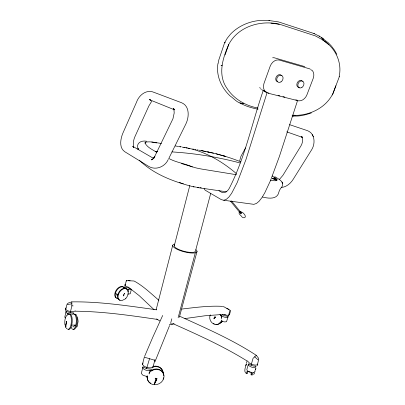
<?xml version="1.0" encoding="UTF-8"?>
<svg xmlns="http://www.w3.org/2000/svg" width="405" height="405" viewBox="0 0 405 405"><rect width="100%" height="100%" fill="white"/><g stroke="black" fill="none" stroke-linecap="round" stroke-linejoin="round"><path stroke-width="0.61" d="M138.13 149.455L138.105 148.473L138.232 149.323C135.523 142.985 141.34 140.105 146.833 141.284M217.91 63.737C215.986 75.74 221.403 87.885 230.156 95.975C234.141 98.602 238.059 104.095 243.324 103.462M331.427 46.043L328.455 42.935L322.674 38.46L323.205 39.042L322.699 39.862L315.308 35.878L280.149 24.421C261.205 19.602 238.039 26.295 228.734 44.509L228.344 44.292L228.698 44.596C222.674 58.285 217.51 74.819 226.952 88.315C233.862 98.972 245.643 105.837 258.01 108.059M255.363 369.831L255.439 369.583L255.368 369.886M66.268 323.58L66.223 322.841L66.602 322.912L66.678 322.512C66.587 321.656 66.415 325.023 65.985 323.939L66.207 324.162L66.096 323.408L66.364 323.595M239.669 160.76L240.96 156.279L245.602 147.86M245.678 365.72C245.364 368.003 243.982 370.864 245.577 372.949M65.397 309.926L66.926 304.616L71.842 303.811M66.045 311.592L64.775 317.14L65.387 318.036M67.341 315.247L67.736 313.526L68.308 314.341M66.815 311.561L70.262 312.69L71.872 305.77L71.817 301.882C100.197 301.472 128.496 305.962 156.568 309.79M124.846 286.578L126.32 280.609L133.832 280.999M245.926 365.168L245.901 365.462M156.097 309.921L172.712 245.359M142.337 364.804L144.302 357.169L154.806 360.253L152.817 367.887M142.833 367.244L141.345 373.486L142.924 375.212L146.073 376.27M174.282 245.749L189.808 185.525M150.569 369.097L146.534 368.692L149.551 358.714M149.172 373.952L150.093 370.413L152.498 370.747M229.498 314.725L230.627 310.427M170.773 322.709L171.801 318.806M210.701 193.408L195.468 251.044A10.93 2.982 14.7 0 1 183.156 251.065A10.93 2.982 14.7 0 1 174.768 245.081M178.124 317.778L195.311 252.781M179.374 317.201L197.027 251.434M221.515 317.343L221.93 315.849L220.325 315.186M245.946 365.28L246.361 363.806L245.992 365.108M227.99 316.983L226.532 321.702L224.78 321.94L223.109 321.595M228.334 316.214L230.005 310.23L223.742 306.671A4.242 1.448 16.5 0 0 223.17 306.848M248.321 364.444L246.832 369.598L247.268 370.595M255.793 366.211L253.535 366.064L251.044 365.28L253.059 358.329L256.274 355.312L258.491 358.126L258.775 359.68M257.2 365.69L258.496 360.192L254.674 356.81M77.284 325.934L78.109 321.342L77.451 316.766M246.478 362.85L247.182 360.906M255.403 369.78L255.535 369.39M254.932 371.208L255.094 370.727L254.897 371.496M224.633 42.707L218.827 59.864L218.108 63.504M225.058 54.933L228.698 44.596M255.742 368.687L255.894 368.292L255.752 368.945M154.918 361.832L169.579 325.529M144.565 356.466L152.65 337.522L162.683 315.465M335.887 85.769L332.404 94.983L339.456 76.363L339.147 76.474C341.496 66.334 338.342 55.439 331.639 47.598C328.976 44.692 326.121 41.872 322.684 39.903C322.942 39.761 323.129 39.543 323.241 39.27L322.719 38.338L319.57 36.313L313.855 33.483L278.645 21.941L268.935 20.508L269.467 20.645C255.464 18.893 240.433 23.824 230.602 34.066L227.281 38.176L224.714 42.515M156.33 380.239L155.991 381.054L155.312 380.872L156.062 380.877L156.036 380.447L155.469 380.295L156.33 380.239L156.846 378.989L156.548 378.756L156.765 379.419L155.631 379.677L156.021 379.784L156.036 380.305M254.583 372.286L254.745 371.906M76.666 327.245L77.208 326.111M169.052 157.955L185.885 123.935C189.165 117.217 189.889 106.14 181.622 102.748L154.3 92.467C146.625 88.897 138.9 95.079 136.505 102.252L122.639 133.701C120.457 139.34 118.948 147.896 124.887 151.789L148.594 166.333C155.682 170.713 165.078 166.819 168.262 159.443M161.453 143.441C156.122 142.869 150.533 141.046 145.238 142.246L144.95 142.793C147.071 147.547 152.746 149.627 156.846 152.427M254.563 373.177L253.631 374.519M145.056 143.259L145.689 142.155L145.238 142.246M332.221 94.871C324.597 108.879 308.068 116.103 292.542 115.354M66.921 315.136C64.719 317.834 64.532 321.651 64.952 324.962M125.813 298.379C127.484 296.571 128.593 294.03 128.137 291.539M151.794 101.134L148.853 105.968L134.809 136.941C133.458 140.176 132.799 143.886 133.706 147.324L133.463 146.514L133.736 147.177M67.093 304.084L68.364 303.006L71.817 301.882M124.689 299.371L125.854 298.343M240.55 212.802C239.806 213.475 241.805 213.972 241.42 213.025L231.473 200.89M239.522 211.886C237.578 213.622 241.446 215.576 242.069 217.05C242.833 217.703 243.982 218.001 244.919 217.556C246.949 215.936 242.215 211.132 239.937 211.729M279.511 179.299L282.882 175.385L300.981 145.846C302.581 143.092 303.259 139.482 301.801 136.531L302.171 137.335L301.786 136.753M254.299 372.225L253.262 372.706M243.835 103.234L241.436 103.553L239.907 102.824M204.115 188.598A6.622 3.534 -81.5 0 0 205.497 190.375L221.383 199.665L223.818 200.262L226.344 199.326L228.962 196.972L231.65 193.301L237.229 182.513L245.967 159.545L267.082 92.639A8.373 6.596 -60.9 0 1 264.014 83.359L270.165 66.258A8.48 6.672 -62.8 0 1 278.934 59.97L309.567 68.809A8.242 6.257 -62.1 0 1 310.245 69.174M311.324 112.934C305.613 114.893 299.467 116.544 293.397 115.962M152.407 159.57L151.475 159.874L152.918 159.104L151.89 159.773L154.163 157.444L153.652 158.178L154.887 156.386L154.421 157.059L172.95 118.761L174.19 112.99L173.927 109.102L174.104 109.973L173.461 108.378L174.18 109.421L173.791 108.96M275.127 177.795L272.545 178.554L276.691 180.503M172.616 324.44L171.244 324.79M175.264 145.962L178.453 146.448M180.028 146.823L181.359 146.792M184.867 318.583L204.808 315.794L220.487 314.624M281.551 187.474C286.492 186.943 290.608 183.45 293.164 179.354L311.577 149.885C315.485 143.897 315.13 133.69 307.643 130.719L289.656 124.679M181.815 309.055C195.347 307.456 209.01 305.583 222.659 306.372M115.83 293.301L115.405 293.357L118.184 294.815L117.242 294.212M128.598 290.967L127.975 291.048L128.345 289.555L127.175 289.697M123.869 287.631L125.044 287.494M169.285 324.704L170.611 324.623M157.758 151.627L155.55 151.688L156.786 151.9M72.692 312.802L70.262 312.69M75.289 311.197C103.027 311.465 130.577 315.475 157.97 319.505M222.294 314.604L225.261 314.68M71.736 325.093L75.836 325.139M171.958 151.91C194.962 153.313 217.855 157.064 240.13 162.982M292.79 115.167L295.28 115.298M292.056 115.977L293.908 116.073M240.803 212.736L241.42 213.025M227.544 316.285L224.476 315.748L221.844 314.422M182.225 147.131C202.338 149.84 220.912 160.415 236.191 173.431M127.752 294.111L130.202 293.797L131.473 289.079A3.331 1.169 13.1 0 1 128.861 289.646L128.005 289.494A3.331 1.169 13.1 0 1 124.973 287.601L125.145 287.327A3.331 1.169 13.1 0 1 125.525 287.125M221.965 65.413L220.998 65.261L221.986 65.326M130.238 288.466L126.157 287.459M128.248 280.564L130.091 280.807M270.965 23.146L279.187 24.249M223.818 200.262L253.854 204.338L256.471 203.452L259.159 201.189L261.913 197.65L264.728 192.952L270.5 180.569L279.43 156.35L297.629 100.324L295.797 99.863M193.15 186.69L196.263 187.14M197.508 187.318L198.754 187.5M199.999 187.677L201.244 187.859M226.547 191.803L196.739 187.464M262.541 197.002C268.409 198.541 277.562 199.797 278.964 191.813C279.566 189.753 280.847 188.067 282.184 186.432C284.654 181.587 277.967 178.686 274.717 176.615M168.607 158.36C176.124 162.547 184.705 163.417 192.385 166.956M236.586 174.747L202.875 169.265A19.678 2.87 14.5 0 1 195.615 167.807L181.587 163.579M178.954 146.539L180.59 146.833M183.845 147.42L184.928 147.617M186.067 147.825L187.257 148.038M151.774 142.064L156.467 142.909L155.662 142.535M213.46 153.166L206.935 151.88M188.452 148.255L189.545 148.453M192.699 149.025L193.706 149.207M194.866 149.42L196.025 149.632M197.098 149.83L198.166 150.027M199.154 150.209L201.984 150.741M240.884 161.873C228.268 156.791 215.131 153.11 201.751 150.701L205.786 151.617M194.02 186.948C174.408 182.007 153.976 174.585 139.285 160.177M258.01 109.193C251.864 108.003 245.774 106.267 240.302 103.164M268.915 93.099L267.082 92.639L263.245 90.472L263.103 90.892C251.89 123.388 245.06 157.768 229.2 188.467A12.261 6.809 -81.1 0 1 221.601 192.213L218.928 190.704M278.078 95.403L279.911 95.869M282.968 96.633L284.801 97.099M268.049 93.185L298.632 100.87C302.419 101.22 305.659 98.137 306.934 94.795L313.171 78.484C314.224 75.765 314.174 72.232 311.911 70.126M150.25 99.934L150.847 100.101L149.263 99.61L174.216 109.704M216.012 153.778L225.438 156.421L223.54 155.803M321.626 37.933L322.719 38.338M321.58 38.05L322.183 38.227M304.813 66.617L274.352 57.799A8.394 6.637 -63.1 0 0 272.656 57.778M247.632 371.253L250.594 372.114M181.602 183.222L183.349 183.764M250.513 372.418L248.614 371.628M286.791 131.858L302.105 137.27M179.304 182.412L181.025 183.019M225.058 42.844L224.836 42.601L225.094 42.758M146.534 368.692L143.117 366.905M134.182 281.05C143.35 286.067 150.974 293.509 158.856 300.277M226.861 308.443L228.952 309.324M179.84 316.31C205.836 328.131 232.333 339.633 256.274 355.312M173.001 323.681C198.384 334.996 223.864 346.483 247.48 361.23M208.499 152.052L209.243 152.407L208.656 152.083M313.855 33.483L314.376 33.736M319.049 36.055L319.57 36.313M251.044 365.28L248.999 364.08M261.964 89.814L266.353 92.289M153.961 158.633L132.643 146.271L133.736 147.091L133.351 146.762M272.185 175.922L276.858 179.278L277.167 180.063L276.62 180.569L275.122 180.762A18.498 2.511 15.3 0 1 270.297 180.23M128.628 287.353L139.31 295.741L154.148 309.739M322.684 39.903L328.738 44.57M65.559 310.468L66.04 311.025M230.501 201.169L240.448 213.283M331.71 46.423L334.54 50.22L336.823 54.265M227.767 316.305L227.98 316.654A3.372 1.195 16.6 0 1 226.76 317.49L226.025 317.464A3.372 1.195 16.6 0 1 222.183 316.087L221.758 315.697A3.372 1.195 16.6 0 1 221.758 314.751M312.371 134.642L312.746 135.442M313.009 135.999L313.343 136.703M282.001 181.977L282.356 182.787M282.417 182.933L282.781 183.769M195.964 249.688A12.545 3.422 14.7 0 1 183.956 251.758A12.545 3.422 14.7 0 1 174.631 244.088M174.175 323.833A12.292 4.698 14.7 0 1 170.292 323.833M159.929 320.952A12.292 4.698 14.7 0 1 156.608 318.856M75.193 310.797A4.916 1.949 10.8 0 1 68.668 311.096A4.916 1.949 10.8 0 1 66.319 307.896M73.133 305.902A4.921 1.909 10.9 0 1 71.872 305.77M74.702 325.119A5.154 1.898 -86.6 0 1 72.809 326.749M72.703 314.037A3.913 1.569 10.7 0 0 73.264 313.784L73.594 313.44A3.913 1.569 10.7 0 0 73.472 312.599M69.022 313.961A3.913 1.569 10.7 0 1 68.07 313.673L67.235 313.303A3.913 1.569 10.7 0 1 66.385 311.258M74.454 314.067A7.695 2.845 -86.6 0 1 77.092 322.243A7.695 2.845 -86.6 0 1 73.305 329.255M71.275 327.458A7.7 2.84 -86.6 0 0 76.029 324.192A7.7 2.84 -86.6 0 0 73.649 314.052L69.594 313.966A7.73 2.81 -86.5 0 1 72.176 322.172A7.73 2.81 -86.5 0 1 68.42 329.214M68.045 314.356A7.735 2.805 -86.5 0 1 71.407 321.155A7.735 2.805 -86.5 0 1 67.605 329.209M229.544 314.336A4.237 1.478 16.6 0 1 224.755 314.746M221.454 320.633A6.581 5.791 60.7 0 1 213.567 323.919A6.581 5.791 60.7 0 1 210.296 314.832M219.981 314.275A6.581 5.791 60.7 0 1 221.682 319.013M221.727 320.451A6.576 5.786 60.7 0 1 215.86 324.38M214.321 323.949A6.576 5.786 60.7 0 1 213.344 323.443M222.451 321.205A6.536 5.756 60.6 0 1 219.07 323.236M222.466 320.968A6.541 5.761 60.6 0 1 219.292 323.327M128.38 287.155A4.182 1.453 13.1 0 1 125.099 285.591A4.182 1.453 13.1 0 1 125.596 284.214M126.866 281.05A4.187 1.423 13.2 0 1 126.32 280.609M117.278 295.863A4.409 2.83 -57.2 0 1 116.878 294.177M124.208 299.401A6.617 4.217 -57.3 0 1 118.088 297.791A6.617 4.217 -57.3 0 1 122.502 289.292A6.617 4.217 -57.3 0 1 128.081 291.944M119.941 300.186A6.612 4.222 -57.3 0 1 118.69 292.526A6.612 4.222 -57.3 0 1 126.284 288.78M117.597 298.667A6.586 4.227 -57.2 0 1 116.336 291.018A6.586 4.227 -57.2 0 1 123.925 287.302M116.108 297.923A6.581 4.227 -57.2 0 1 116.822 289.297A6.581 4.227 -57.2 0 1 124.213 287.839M118.331 298.399A6.581 4.227 -57.2 0 1 117.131 298.363M257.793 364.07A5.017 2.025 18.7 0 1 253.241 364.763A5.017 2.025 18.7 0 1 248.28 361.635M251.778 372.463A5.174 0.42 -75.9 0 1 251.682 372.387M255.854 366.191A3.994 1.63 18.7 0 1 254.765 367.532L253.955 367.568A3.994 1.63 18.7 0 1 250.118 366.449L249.343 365.953A3.994 1.63 18.7 0 1 248.903 363.761M247.258 370.884A7.725 0.572 -75.8 0 1 246.068 373.38M248.093 371.127A7.725 0.582 -75.8 0 1 246.903 373.01M253.11 372.59A7.73 0.638 -75.9 0 1 251.864 375.076M252.274 372.347A7.73 0.628 -75.9 0 1 251.313 372.205M153.222 365.963A5.478 2.511 14.4 0 1 146.873 367.416A5.478 2.511 14.4 0 1 143.117 362.991M154.882 359.61A5.488 2.46 14.4 0 1 154.806 360.253M148.908 373.152A8.52 7.492 -23.5 0 1 162.805 372.494A8.52 7.492 -23.5 0 1 156.943 384.507A8.52 7.492 -23.5 0 1 147.531 375.977M151.268 368.965A4.364 2.02 14.4 0 1 150.407 370.327L149.612 370.55A4.364 2.02 14.4 0 1 144.403 369.487L143.628 368.945A4.364 2.02 14.4 0 1 143.142 366.788M153.019 366.464A8.434 7.432 -23.5 0 1 163.083 372.858M147.233 377.419A8.434 7.432 -23.5 0 1 146.853 376.523M153.136 366.935A8.449 7.437 -23.5 0 1 163.215 373.334M147.577 378.331A8.449 7.437 -23.5 0 1 146.726 376.058M151.683 370.16A8.505 7.482 -23.5 0 1 163.883 375.729M163.64 377.723A8.505 7.482 -23.5 0 1 163.099 379.176M150.619 383.176A8.505 7.482 -23.5 0 1 147.693 379.895M147.521 379.434A8.505 7.482 -23.5 0 1 147.304 375.992M310.863 69.64A8.242 6.257 -62.1 0 1 311.404 70.207M261.301 89.358A8.282 6.566 -61.1 0 1 260.704 88.801M260.187 88.148A8.282 6.566 -61.1 0 1 259.762 87.414M277.607 81.815A3.797 2.972 -61.7 0 1 276.433 76.596A3.797 2.972 -61.7 0 1 281.475 75.598M299.346 87.46A3.721 2.84 -61.3 0 1 297.3 82.731A3.721 2.84 -61.3 0 1 302.403 81.314M65.721 326.612L65.873 327.63L65.883 324.435L65.721 326.612M246.483 363.482L246.483 363.482M214.989 317.459L215.263 317.616L214.989 317.459M66.506 321.6L66.309 322.137A0.714 0.258 -86.5 0 1 66.293 321.286L66.506 321.6M214.437 318.462L213.931 318.841A1.18 1.038 60.8 0 1 214.048 317.991L214.291 318.173L214.655 317.317L214.437 318.462M123.824 295.367L123.388 295.939A1.185 0.754 -57.4 0 1 123.5 295.139L124.026 294.258L123.824 295.367M155.166 381.404L154.173 384.406L155.373 382.477L154.902 382.35L155.566 382.042L155.029 381.9L155.621 381.91L155.834 381.414L155.166 381.404M66.779 322.162L66.779 322.162M124.208 293.726L124.649 293.741L124.208 293.726M156.705 378.508L156.958 378.721L156.705 378.508M214.868 316.826L215.399 317.13L214.868 316.826M156.203 378.979L155.616 378.969A0.79 0.694 -23.6 0 1 155.236 378.214L155.991 378.321L156.203 378.979M276.843 179.263L272.545 178.554L276.858 179.278M66.947 328.541L66.688 328.43L66.947 328.541M76.125 314.933L75.867 314.812L76.13 314.938M301.933 87.429A3.731 2.845 -61.3 0 0 302.894 81.299A3.731 2.845 -61.3 0 0 297.888 84.605A3.731 2.845 -61.3 0 0 301.933 87.429M281.019 81.856A3.807 2.977 -61.7 0 0 281.91 75.563A3.807 2.977 -61.7 0 0 276.757 78.934A3.807 2.977 -61.7 0 0 281.019 81.856"/></g></svg>
